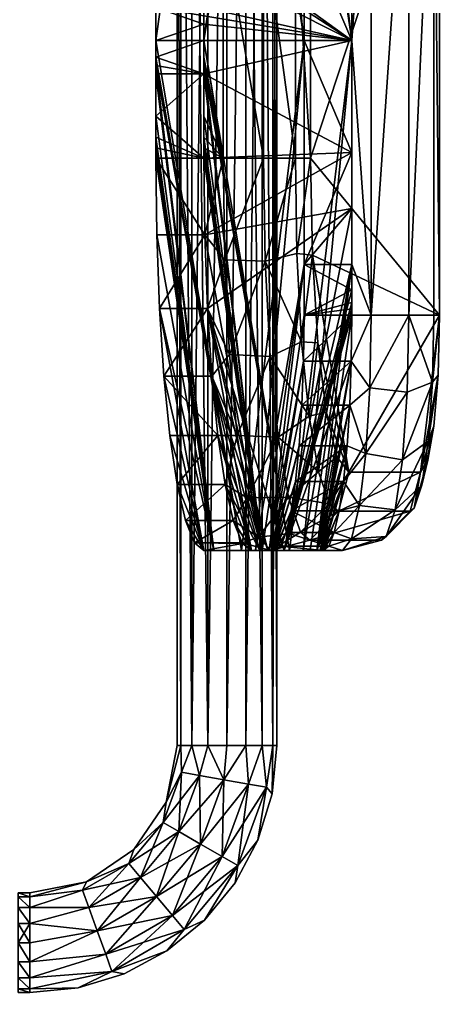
# Model space of a CAD drawing. Extents: x 0 to 320, y -270 to 270.
# Drawn here: x 213.3 to 320.5, y -242.7 to 5.4 of the extents above; entities that cross this region are included whole.
import ezdxf

# ---------------------------------------------------------------- set-up
doc = ezdxf.new("R2010")
doc.units = 0
doc.layers.get('0').update_dxf_attribs({"linetype": 'CONTINUOUS'})

msp = doc.modelspace()

# ---------------------------------------------------------------- meshes
at = {"color": 7}
mesh = msp.add_polyface(dxfattribs=at)
corners = [(253.53, 179.69, 675), (254.5, 179.69, 679.86), (250.72, 194.12, 675), (252.87, 193.14, 681.35), (246.04, 204.96, 681.35), (261.37, 179.69, 686.73), (257.23, 194.73, 686), (257.25, 179.69, 683.98), (263.2, 196.9, 687.7), (266.23, 179.69, 687.7), (275.22, 179.69, 683.98), (269.17, 199.07, 686), (271.09, 179.69, 686.73), (273.54, 200.66, 681.35), (278.93, 179.69, 675), (277.76, 191.99, 675), (277.97, 179.69, 679.86), (274.14, 203.8, 675), (277.97, 179.69, 670.14), (273.54, 200.66, 668.65), (271.09, 179.69, 663.27), (269.17, 199.07, 664), (275.22, 179.69, 666.02), (263.2, 196.9, 662.3), (266.23, 179.69, 662.3), (257.25, 179.69, 666.02), (257.23, 194.73, 664), (261.37, 179.69, 663.27), (252.87, 193.14, 668.65), (249.6, 207.95, 664), (254.5, 179.69, 670.14), (254.5, -179.7, 679.86), (266.23, -179.7, 687.7), (277.97, -179.7, 679.86), (278.93, -179.7, 675), (271.09, -179.7, 686.73), (261.37, -179.7, 686.73), (257.25, -179.7, 683.98), (275.22, -179.7, 666.02), (261.37, -179.7, 663.27), (254.5, -179.7, 670.14), (257.25, -179.7, 666.02), (266.23, -179.7, 662.3), (277.97, -179.7, 670.14)]
mesh.append_faces([[corners[k] for k in face] for face in [(11, 8, 12, 11), (9, 12, 8, 9), (24, 27, 23, 24), (24, 20, 42, 24)]], dxfattribs={"vtx0": -1, "vtx1": -1, "vtx3": -1, "color": 7})
mesh.append_faces([[corners[k] for k in face] for face in [(5, 9, 8, 5), (20, 24, 23, 20), (10, 12, 35, 10), (9, 5, 36, 9), (24, 39, 27, 24)]], dxfattribs={"vtx0": -1, "vtx2": -1, "vtx3": -1, "color": 7})
mesh.append_faces([[corners[k] for k in face] for face in [(6, 4, 3, 6), (0, 31, 1, 0), (10, 33, 16, 10)]], dxfattribs={"vtx0": -1, "vtx3": -1, "color": 7})
mesh.append_faces([[corners[k] for k in face] for face in [(21, 20, 23, 21), (9, 32, 12, 9), (22, 38, 20, 22)]], dxfattribs={"vtx1": -1, "vtx2": -1, "vtx3": -1, "color": 7})
mesh.append_faces([[corners[k] for k in face] for face in [(6, 5, 8, 6), (26, 28, 29, 26), (26, 23, 27, 26), (14, 16, 34, 14), (5, 7, 36, 5), (7, 1, 37, 7), (25, 27, 41, 25), (18, 14, 43, 18)]], dxfattribs={"vtx1": -1, "vtx3": -1, "color": 7})
mesh.append_faces([[corners[k] for k in face] for face in [(10, 11, 12, 10), (20, 21, 22, 20), (0, 30, 40, 0), (30, 25, 41, 30), (22, 18, 43, 22)]], dxfattribs={"vtx2": -1, "vtx3": -1, "color": 7})
mesh.append_faces([[corners[k] for k in face] for face in [(0, 1, 2, 0), (2, 1, 3, 2), (2, 3, 4, 2), (5, 6, 7, 5), (6, 3, 7, 6), (11, 10, 13, 11), (14, 15, 16, 14), (16, 15, 13, 16), (16, 13, 10, 16), (15, 17, 13, 15), (1, 7, 3, 1), (14, 18, 15, 14), (15, 18, 19, 15), (21, 19, 22, 21), (25, 26, 27, 25), (26, 25, 28, 26), (0, 2, 30, 0), (25, 30, 28, 25), (18, 22, 19, 18), (30, 2, 28, 30)]], dxfattribs={"vtx3": -1, "color": 7})
mesh = msp.add_polyface(dxfattribs=at)
corners = [(253.53, -179.7, 675), (254.5, -179.7, 679.86), (253.53, 179.69, 675), (261.37, -179.7, 686.73), (257.25, 179.69, 683.98), (257.25, -179.7, 683.98), (266.23, -179.7, 687.7), (266.23, 179.69, 687.7), (275.22, -179.7, 683.98), (275.22, 179.69, 683.98), (271.09, -179.7, 686.73), (277.97, -179.7, 679.86), (278.93, -179.7, 675), (277.97, 179.69, 679.86), (271.09, 179.69, 686.73), (254.5, 179.69, 679.86), (277.97, -179.7, 670.14), (278.93, 179.69, 675), (275.22, -179.7, 666.02), (275.22, 179.69, 666.02), (271.09, -179.7, 663.27), (271.09, 179.69, 663.27), (261.37, -179.7, 663.27), (266.23, 179.69, 662.3), (266.23, -179.7, 662.3), (254.5, -179.7, 670.14), (254.5, 179.69, 670.14), (257.25, -179.7, 666.02), (261.37, 179.69, 663.27), (250.72, -194.13, 675), (277.76, -192, 675), (276.3, -190.34, 681.35), (271.72, -189.54, 686), (265.47, -188.43, 687.7), (259.22, -187.33, 686), (254.64, -186.52, 681.35), (254, -201.68, 686), (259.5, -204.85, 687.7), (276.3, -190.34, 668.65), (254.64, -186.52, 668.65), (259.22, -187.33, 664), (265.47, -188.43, 662.3), (254, -201.68, 664), (249.97, -199.35, 668.65), (271.72, -189.54, 664), (259.5, -204.85, 662.3)]
mesh.append_faces([[corners[k] for k in face] for face in [(8, 11, 9, 8), (6, 3, 33, 6), (44, 41, 20, 44), (24, 20, 41, 24)]], dxfattribs={"vtx0": -1, "vtx1": -1, "vtx3": -1, "color": 7})
mesh.append_faces([[corners[k] for k in face] for face in [(3, 4, 5, 3), (18, 20, 21, 18), (22, 23, 24, 22), (27, 28, 22, 27), (24, 21, 20, 24), (10, 6, 33, 10), (22, 24, 41, 22), (44, 45, 41, 44)]], dxfattribs={"vtx0": -1, "vtx2": -1, "vtx3": -1, "color": 7})
mesh.append_faces([[corners[k] for k in face] for face in [(12, 13, 11, 12), (5, 15, 1, 5), (30, 11, 31, 30), (34, 37, 33, 34), (11, 8, 31, 11), (16, 30, 38, 16), (40, 43, 39, 40)]], dxfattribs={"vtx0": -1, "vtx3": -1, "color": 7})
mesh.append_faces([[corners[k] for k in face] for face in [(6, 7, 3, 6), (8, 9, 10, 8), (10, 14, 6, 10), (18, 19, 16, 18), (32, 10, 33, 32)]], dxfattribs={"vtx1": -1, "vtx2": -1, "vtx3": -1, "color": 7})
mesh.append_faces([[corners[k] for k in face] for face in [(0, 1, 2, 0), (12, 16, 17, 12), (25, 26, 27, 25), (0, 2, 25, 0), (12, 11, 30, 12), (34, 35, 36, 34), (34, 33, 3, 34), (12, 30, 16, 12), (40, 22, 41, 40), (40, 41, 42, 40)]], dxfattribs={"vtx1": -1, "vtx3": -1, "color": 7})
mesh.append_faces([[corners[k] for k in face] for face in [(10, 32, 8, 10), (5, 34, 3, 5), (16, 38, 18, 16), (22, 40, 27, 22), (18, 44, 20, 18)]], dxfattribs={"vtx2": -1, "vtx3": -1, "color": 7})
mesh.append_faces([[corners[k] for k in face] for face in [(0, 29, 1, 0), (32, 31, 8, 32), (34, 5, 35, 34), (5, 1, 35, 5), (1, 29, 35, 1), (0, 25, 29, 0), (29, 25, 39, 29), (40, 39, 27, 40), (44, 18, 38, 44), (25, 27, 39, 25)]], dxfattribs={"vtx3": -1, "color": 7})
mesh = msp.add_polyface(dxfattribs=at)
corners = [(260.32, 6.33, 927.5), (248.12, 8.43, 926), (260.32, 4.22, 927.5), (260.32, 8.43, 927.5), (260.32, 19.22, 927.5), (248.12, 30, 926), (260.32, 24.61, 927.5), (260.32, 30, 927.5), (260.32, 27.3, 927.5), (248.12, 0, 926), (260.32, 0, 927.5), (260.56, 49.51, 925.6), (248.35, 49.51, 924.1), (261.25, 68.27, 919.94), (298.1, 57.06, 619.81), (285.9, 63.53, 618.31), (298.1, 70, 619.81), (298.1, 0, 619.81), (285.9, 28.53, 618.31), (285.9, 0, 618.31), (285.9, 42.8, 618.31), (285.9, 57.06, 618.31), (266.45, 130, 776.68), (264.69, 130, 791.01), (269.97, 130, 748.02)]
mesh.append_faces([[corners[k] for k in face] for face in [(9, 22, 19, 9)]], dxfattribs={"vtx0": -1, "vtx1": -1, "vtx2": -1, "vtx3": -1, "color": 7})
mesh.append_faces([[corners[k] for k in face] for face in [(0, 1, 2, 0), (1, 4, 5, 1), (2, 9, 10, 2), (8, 5, 6, 8), (14, 15, 16, 14), (17, 18, 14, 17), (18, 17, 19, 18), (1, 22, 9, 1), (5, 23, 1, 5), (14, 8, 17, 14)]], dxfattribs={"vtx0": -1, "vtx1": -1, "vtx3": -1, "color": 7})
mesh.append_faces([[corners[k] for k in face] for face in [(14, 13, 11, 14), (14, 11, 7, 14), (14, 7, 8, 14)]], dxfattribs={"vtx0": -1, "vtx2": -1, "vtx3": -1, "color": 7})
mesh.append_faces([[corners[k] for k in face] for face in [(5, 11, 12, 5), (13, 12, 11, 13)]], dxfattribs={"vtx0": -1, "vtx3": -1, "color": 7})
mesh.append_faces([[corners[k] for k in face] for face in [(0, 3, 1, 0), (3, 4, 1, 3), (4, 6, 5, 4), (1, 9, 2, 1), (18, 20, 14, 18), (20, 21, 14, 20), (21, 15, 14, 21), (20, 18, 24, 20), (18, 19, 24, 18), (8, 6, 17, 8), (6, 4, 17, 6), (4, 3, 17, 4), (3, 0, 17, 3), (0, 2, 17, 0), (2, 10, 17, 2)]], dxfattribs={"vtx1": -1, "vtx2": -1, "vtx3": -1, "color": 7})
mesh.append_faces([[corners[k] for k in face] for face in [(7, 5, 8, 7), (7, 11, 5, 7)]], dxfattribs={"vtx1": -1, "vtx3": -1, "color": 7})
mesh = msp.add_polyface(dxfattribs=at)
corners = [(262.38, 85.56, 910.77), (249.04, 68.27, 918.44), (261.25, 68.27, 919.94), (263.89, 100.71, 898.43), (251.69, 100.71, 896.93), (253.53, 113.15, 881.89), (250.17, 85.56, 909.27), (248.35, 49.51, 924.1), (297.96, 81.71, 620.95), (285.76, 81.71, 619.45), (297.55, 92.96, 624.35), (298.1, 70, 619.81), (285.9, 70, 618.31), (285.34, 92.96, 622.85), (284.66, 103.33, 628.35), (296.87, 103.33, 629.85), (285.9, 63.53, 618.31), (285.9, 66.77, 618.31), (285.9, 68.38, 618.31), (266.45, 130, 776.68), (248.12, 8.43, 926), (264.69, 130, 791.01), (262.93, 130, 805.34), (248.12, 30, 926), (261.62, 130, 816.04), (260.96, 130, 821.4), (277.01, 130, 690.71), (285.9, 57.06, 618.31), (285.9, 42.8, 618.31), (269.97, 130, 748.02), (285.9, 0, 618.31), (282.18, 130, 749.52), (298.1, 57.06, 619.81), (287.46, 130, 706.54), (285.7, 130, 720.86), (275.14, 130, 806.84)]
mesh.append_faces([[corners[k] for k in face] for face in [(32, 31, 2, 32)]], dxfattribs={"vtx0": -1, "vtx1": -1, "vtx2": -1, "vtx3": -1, "color": 7})
mesh.append_faces([[corners[k] for k in face] for face in [(19, 20, 21, 19), (7, 22, 23, 7), (4, 25, 6, 4), (29, 30, 19, 29), (11, 31, 32, 11), (10, 33, 8, 10), (8, 34, 11, 8)]], dxfattribs={"vtx0": -1, "vtx1": -1, "vtx3": -1, "color": 7})
mesh.append_faces([[corners[k] for k in face] for face in [(24, 1, 6, 24)]], dxfattribs={"vtx0": -1, "vtx2": -1, "vtx3": -1, "color": 7})
mesh.append_faces([[corners[k] for k in face] for face in [(0, 1, 2, 0), (10, 14, 15, 10)]], dxfattribs={"vtx0": -1, "vtx3": -1, "color": 7})
mesh.append_faces([[corners[k] for k in face] for face in [(16, 17, 11, 16), (17, 18, 11, 17), (7, 1, 24, 7), (13, 9, 26, 13), (9, 12, 26, 9), (12, 18, 26, 12), (18, 17, 26, 18), (17, 16, 26, 17), (16, 27, 26, 16), (27, 28, 26, 27), (3, 0, 35, 3), (0, 2, 35, 0)]], dxfattribs={"vtx1": -1, "vtx2": -1, "vtx3": -1, "color": 7})
mesh.append_faces([[corners[k] for k in face] for face in [(3, 4, 0, 3), (4, 3, 5, 4), (6, 1, 0, 6), (1, 7, 2, 1), (8, 9, 10, 8), (11, 12, 8, 11), (13, 14, 10, 13)]], dxfattribs={"vtx1": -1, "vtx3": -1, "color": 7})
mesh.append_faces([[corners[k] for k in face] for face in [(4, 6, 0, 4), (12, 9, 8, 12), (9, 13, 10, 9), (18, 12, 11, 18)]], dxfattribs={"vtx2": -1, "vtx3": -1, "color": 7})
at = {"color": 45}
mesh = msp.add_polyface(dxfattribs=at)
corners = [(287.58, 30, 910.7), (283.7, 30, 920.29), (287.58, -30, 910.7), (265.29, 30, 928.11), (275.54, -30, 926.67), (275.54, 30, 926.67), (283.7, -30, 920.29), (303.07, 70, 620.42), (312.67, 70, 624.3), (303.07, -70, 620.42), (320.48, 70, 642.71), (320.48, -70, 642.71), (319.04, 70, 632.46), (312.67, -70, 624.3), (265.7, 55.88, 924.73), (275.98, 56.26, 923.09), (266.92, 80, 914.81), (284.1, 54.28, 916.98), (288.05, 54.72, 906.81), (285.29, 76.76, 907.29), (277.27, 80.57, 912.61), (289.44, 77.02, 895.53), (298.1, 70, 619.81), (297.96, 81.71, 620.95), (298.1, 0, 619.81), (298.1, 28.53, 619.81), (298.1, 42.8, 619.81), (298.1, 57.06, 619.81), (298.1, 63.53, 619.81), (298.1, 66.77, 619.81), (298.1, 68.38, 619.81), (260.32, 30, 927.5), (260.32, 8.43, 927.5), (260.32, 0, 927.5), (260.56, 49.51, 925.6), (261.25, 68.27, 919.94), (278.66, 130, 778.18), (275.14, 130, 806.84), (276.9, 130, 792.51), (289.21, 130, 692.21), (282.18, 130, 749.52)]
mesh.append_faces([[corners[k] for k in face] for face in [(33, 36, 24, 33)]], dxfattribs={"vtx0": -1, "vtx1": -1, "vtx2": -1, "vtx3": -1, "color": 45})
mesh.append_faces([[corners[k] for k in face] for face in [(0, 1, 2, 0), (17, 18, 19, 17), (21, 19, 18, 21), (10, 2, 11, 10), (2, 10, 0, 2), (32, 36, 33, 32), (34, 37, 31, 34), (31, 38, 32, 31)]], dxfattribs={"vtx0": -1, "vtx1": -1, "vtx3": -1, "color": 45})
mesh.append_faces([[corners[k] for k in face] for face in [(0, 17, 1, 0)]], dxfattribs={"vtx0": -1, "vtx2": -1, "vtx3": -1, "color": 45})
mesh.append_faces([[corners[k] for k in face] for face in [(3, 4, 5, 3), (5, 6, 1, 5), (12, 13, 8, 12), (14, 5, 15, 14), (17, 20, 15, 17)]], dxfattribs={"vtx0": -1, "vtx3": -1, "color": 45})
mesh.append_faces([[corners[k] for k in face] for face in [(10, 11, 12, 10), (14, 15, 16, 14), (0, 18, 17, 0), (24, 25, 7, 24), (25, 26, 7, 25), (26, 27, 7, 26), (27, 28, 7, 27), (28, 29, 7, 28), (29, 30, 7, 29), (18, 0, 10, 18), (32, 33, 3, 32), (27, 26, 39, 27), (26, 25, 40, 26), (25, 24, 40, 25)]], dxfattribs={"vtx1": -1, "vtx2": -1, "vtx3": -1, "color": 45})
mesh.append_faces([[corners[k] for k in face] for face in [(7, 8, 9, 7), (3, 5, 14, 3), (17, 15, 1, 17), (5, 1, 15, 5), (31, 32, 3, 31)]], dxfattribs={"vtx1": -1, "vtx3": -1, "color": 45})
mesh.append_faces([[corners[k] for k in face] for face in [(17, 19, 20, 17), (30, 22, 7, 30), (16, 35, 14, 16)]], dxfattribs={"vtx2": -1, "vtx3": -1, "color": 45})
mesh.append_faces([[corners[k] for k in face] for face in [(22, 23, 7, 22), (31, 3, 34, 31), (35, 34, 14, 35), (14, 34, 3, 14)]], dxfattribs={"vtx3": -1, "color": 45})
mesh = msp.add_polyface(dxfattribs=at)
corners = [(279.3, 101.13, 896), (268.86, 100.71, 899.04), (277.27, 80.57, 912.61), (285.29, 76.76, 907.29), (287.18, 95.78, 891.94), (291.59, 94.72, 877.96), (289.44, 77.02, 895.53), (289.62, 109.91, 872.06), (266.92, 80, 914.81), (275.98, 56.26, 923.09), (320.11, 85.31, 645.73), (317.61, 102.14, 644.07), (319.05, 98.28, 654.34), (318.67, 87.1, 635.45), (312.24, 89.6, 627.73), (311.03, 106.84, 637.61), (320.48, 70, 642.71), (319.04, 70, 632.46), (303.07, 70, 620.42), (302.71, 88.54, 623.33), (312.67, 70, 624.3), (301.67, 105.27, 631.79), (297.55, 92.96, 624.35), (297.96, 81.71, 620.95), (296.87, 103.33, 629.85), (315.61, 110, 682.41), (297.32, 110, 831.29), (288.05, 54.72, 906.81), (261.25, 68.27, 919.94), (262.38, 85.56, 910.77), (263.89, 100.71, 898.43), (278.66, 130, 778.18), (260.32, 8.43, 927.5), (276.9, 130, 792.51), (260.56, 49.51, 925.6), (273.83, 130, 817.54), (289.21, 130, 692.21), (298.1, 70, 619.81), (298.1, 68.38, 619.81), (298.1, 66.77, 619.81), (298.1, 63.53, 619.81), (298.1, 57.06, 619.81), (282.18, 130, 749.52), (298.1, 0, 619.81)]
mesh.append_faces([[corners[k] for k in face] for face in [(26, 27, 16, 26)]], dxfattribs={"vtx0": -1, "vtx1": -1, "vtx2": -1, "vtx3": -1, "color": 45})
mesh.append_faces([[corners[k] for k in face] for face in [(5, 4, 6, 5), (4, 5, 7, 4), (10, 11, 12, 10), (11, 10, 13, 11), (10, 25, 16, 10), (31, 32, 33, 31), (42, 43, 31, 42)]], dxfattribs={"vtx0": -1, "vtx1": -1, "vtx3": -1, "color": 45})
mesh.append_faces([[corners[k] for k in face] for face in [(6, 4, 3, 6), (16, 17, 13, 16)]], dxfattribs={"vtx0": -1, "vtx2": -1, "vtx3": -1, "color": 45})
mesh.append_faces([[corners[k] for k in face] for face in [(0, 3, 4, 0), (8, 9, 2, 8), (11, 14, 15, 11), (20, 19, 14, 20), (20, 13, 17, 20)]], dxfattribs={"vtx0": -1, "vtx3": -1, "color": 45})
mesh.append_faces([[corners[k] for k in face] for face in [(10, 16, 13, 10), (10, 12, 25, 10), (25, 26, 16, 25), (5, 6, 26, 5), (6, 27, 26, 6), (34, 28, 35, 34), (22, 23, 36, 22), (23, 37, 36, 23), (37, 38, 36, 37), (38, 39, 36, 38), (39, 40, 36, 39), (40, 41, 36, 40)]], dxfattribs={"vtx1": -1, "vtx2": -1, "vtx3": -1, "color": 45})
mesh.append_faces([[corners[k] for k in face] for face in [(0, 1, 2, 0), (8, 2, 1, 8), (18, 19, 20, 18), (19, 22, 21, 19)]], dxfattribs={"vtx1": -1, "vtx3": -1, "color": 45})
mesh.append_faces([[corners[k] for k in face] for face in [(0, 2, 3, 0), (11, 13, 14, 11), (20, 14, 13, 20), (22, 24, 21, 22)]], dxfattribs={"vtx2": -1, "vtx3": -1, "color": 45})
mesh.append_faces([[corners[k] for k in face] for face in [(21, 15, 14, 21), (21, 14, 19, 21), (22, 19, 23, 22), (18, 23, 19, 18), (28, 8, 29, 28), (30, 29, 1, 30), (1, 29, 8, 1)]], dxfattribs={"vtx3": -1, "color": 45})
mesh = msp.add_polyface(dxfattribs=at)
corners = [(288.05, -54.72, 906.81), (287.58, -30, 910.7), (284.1, -54.28, 916.98), (285.29, -76.76, 907.29), (289.44, -77.02, 895.53), (275.54, -30, 926.67), (275.98, -56.26, 923.09), (283.7, -30, 920.29), (265.29, -30, 928.11), (265.7, -55.88, 924.73), (266.92, -80, 914.81), (283.7, 30, 920.29), (265.29, 30, 928.11), (275.54, 30, 926.67), (303.07, -70, 620.42), (312.67, 70, 624.3), (312.67, -70, 624.3), (320.48, -70, 642.71), (319.04, -70, 632.46), (319.04, 70, 632.46), (298.1, 0, 619.81), (303.07, 70, 620.42), (298.1, -70, 619.81), (298.1, -57.06, 619.81), (260.56, -49.51, 925.6), (260.32, -30, 927.5), (261.25, -68.27, 919.94), (260.32, 0, 927.5), (260.32, -4.22, 927.5), (260.32, -6.33, 927.5), (260.32, -8.43, 927.5), (260.32, -19.22, 927.5), (260.32, -24.61, 927.5), (260.32, -27.3, 927.5), (275.14, -130, 806.84), (282.18, -130, 749.52), (285.7, -130, 720.86)]
mesh.append_faces([[corners[k] for k in face] for face in [(27, 20, 35, 27)]], dxfattribs={"vtx0": -1, "vtx1": -1, "vtx2": -1, "vtx3": -1, "color": 45})
mesh.append_faces([[corners[k] for k in face] for face in [(0, 3, 4, 0), (14, 20, 21, 14), (12, 27, 8, 12), (28, 35, 29, 28), (23, 36, 20, 23)]], dxfattribs={"vtx0": -1, "vtx1": -1, "vtx3": -1, "color": 45})
mesh.append_faces([[corners[k] for k in face] for face in [(0, 2, 3, 0), (1, 7, 2, 1), (10, 6, 9, 10), (1, 11, 7, 1), (17, 18, 19, 17), (34, 30, 29, 34)]], dxfattribs={"vtx0": -1, "vtx2": -1, "vtx3": -1, "color": 45})
mesh.append_faces([[corners[k] for k in face] for face in [(5, 9, 6, 5), (7, 6, 2, 7), (14, 15, 16, 14)]], dxfattribs={"vtx0": -1, "vtx3": -1, "color": 45})
mesh.append_faces([[corners[k] for k in face] for face in [(0, 1, 2, 0), (23, 20, 14, 23), (1, 0, 17, 1), (27, 28, 8, 27), (28, 29, 8, 28), (29, 30, 8, 29), (30, 31, 8, 30), (31, 32, 8, 31), (32, 33, 8, 32), (24, 25, 34, 24), (25, 33, 34, 25), (33, 32, 34, 33), (32, 31, 34, 32), (31, 30, 34, 31), (28, 27, 35, 28)]], dxfattribs={"vtx1": -1, "vtx2": -1, "vtx3": -1, "color": 45})
mesh.append_faces([[corners[k] for k in face] for face in [(5, 6, 7, 5), (8, 9, 5, 8), (5, 7, 13, 5), (18, 16, 19, 18), (22, 23, 14, 22)]], dxfattribs={"vtx1": -1, "vtx3": -1, "color": 45})
mesh.append_faces([[corners[k] for k in face] for face in [(3, 2, 6, 3), (12, 8, 5, 12), (9, 26, 10, 9), (33, 25, 8, 33)]], dxfattribs={"vtx2": -1, "vtx3": -1, "color": 45})
mesh.append_faces([[corners[k] for k in face] for face in [(8, 24, 9, 8), (8, 25, 24, 8), (24, 26, 9, 24)]], dxfattribs={"vtx3": -1, "color": 45})
at = {"color": 7}
mesh = msp.add_polyface(dxfattribs=at)
corners = [(260.32, -30, 927.5), (248.12, -30, 926), (260.56, -49.51, 925.6), (248.35, -49.51, 924.1), (249.04, -68.27, 918.44), (261.25, -68.27, 919.94), (260.32, -8.43, 927.5), (248.12, -19.22, 926), (260.32, 0, 927.5), (248.12, -4.22, 926), (248.12, 0, 926), (248.12, -6.33, 926), (248.12, -8.43, 926), (248.12, -24.61, 926), (248.12, -27.3, 926), (298.1, -42.8, 619.81), (285.9, -57.06, 618.31), (298.1, -28.53, 619.81), (298.1, -57.06, 619.81), (298.1, -63.53, 619.81), (285.9, -70, 618.31), (285.9, 0, 618.31), (298.1, 0, 619.81), (262.93, -130, 805.34), (269.97, -130, 748.02), (273.49, -130, 719.37)]
mesh.append_faces([[corners[k] for k in face] for face in [(10, 21, 24, 10)]], dxfattribs={"vtx0": -1, "vtx1": -1, "vtx2": -1, "vtx3": -1, "color": 7})
mesh.append_faces([[corners[k] for k in face] for face in [(6, 7, 0, 6), (8, 9, 6, 8), (9, 8, 10, 9), (15, 16, 17, 15), (16, 19, 20, 16), (17, 21, 22, 17), (9, 24, 11, 9), (16, 25, 21, 16), (17, 2, 15, 17), (22, 6, 17, 22)]], dxfattribs={"vtx0": -1, "vtx1": -1, "vtx3": -1, "color": 7})
mesh.append_faces([[corners[k] for k in face] for face in [(2, 4, 5, 2)]], dxfattribs={"vtx0": -1, "vtx3": -1, "color": 7})
mesh.append_faces([[corners[k] for k in face] for face in [(9, 11, 6, 9), (11, 12, 6, 11), (12, 7, 6, 12), (7, 13, 0, 7), (13, 14, 0, 13), (15, 18, 16, 15), (18, 19, 16, 18), (16, 21, 17, 16), (3, 1, 23, 3), (1, 14, 23, 1), (14, 13, 23, 14), (13, 7, 23, 13), (7, 12, 23, 7), (9, 10, 24, 9), (8, 6, 22, 8), (6, 0, 17, 6), (0, 2, 17, 0), (2, 5, 15, 2)]], dxfattribs={"vtx1": -1, "vtx2": -1, "vtx3": -1, "color": 7})
mesh.append_faces([[corners[k] for k in face] for face in [(0, 1, 2, 0), (3, 4, 2, 3)]], dxfattribs={"vtx1": -1, "vtx3": -1, "color": 7})
mesh.append_faces([[corners[k] for k in face] for face in [(1, 3, 2, 1), (14, 1, 0, 14)]], dxfattribs={"vtx2": -1, "vtx3": -1, "color": 7})
mesh = msp.add_polyface(dxfattribs=at)
corners = [(262.38, -85.56, 910.77), (250.17, -85.56, 909.27), (263.89, -100.71, 898.43), (261.25, -68.27, 919.94), (249.04, -68.27, 918.44), (251.69, -100.71, 896.93), (253.53, -113.15, 881.89), (298.1, -63.53, 619.81), (298.1, -66.77, 619.81), (285.9, -70, 618.31), (298.1, -70, 619.81), (298.1, -68.38, 619.81), (285.76, -81.71, 619.45), (297.55, -92.96, 624.35), (285.34, -92.96, 622.85), (297.96, -81.71, 620.95), (284.66, -103.33, 628.35), (296.87, -103.33, 629.85), (260.3, -130, 826.75), (248.35, -49.51, 924.1), (262.93, -130, 805.34), (269.97, -130, 748.02), (285.9, 0, 618.31), (273.49, -130, 719.37), (277.01, -130, 690.71), (285.9, -57.06, 618.31), (277.79, -130, 684.29), (248.12, -6.33, 926), (248.12, -8.43, 926), (276.69, -130, 794.24), (289.21, -130, 692.21), (280.86, -130, 760.23), (298.1, -57.06, 619.81), (298.1, -42.8, 619.81), (274.6, -130, 811.24)]
mesh.append_faces([[corners[k] for k in face] for face in [(3, 31, 33, 3)]], dxfattribs={"vtx0": -1, "vtx1": -1, "vtx2": -1, "vtx3": -1, "color": 7})
mesh.append_faces([[corners[k] for k in face] for face in [(11, 9, 8, 11), (21, 22, 23, 21), (9, 24, 25, 9), (0, 29, 3, 0)]], dxfattribs={"vtx0": -1, "vtx1": -1, "vtx3": -1, "color": 7})
mesh.append_faces([[corners[k] for k in face] for face in [(20, 28, 27, 20)]], dxfattribs={"vtx0": -1, "vtx2": -1, "vtx3": -1, "color": 7})
mesh.append_faces([[corners[k] for k in face] for face in [(1, 3, 4, 1)]], dxfattribs={"vtx0": -1, "vtx3": -1, "color": 7})
mesh.append_faces([[corners[k] for k in face] for face in [(7, 8, 9, 7), (5, 1, 18, 5), (1, 4, 18, 1), (4, 19, 20, 4), (9, 12, 24, 9), (12, 14, 26, 12), (21, 20, 27, 21), (13, 15, 30, 13), (15, 10, 31, 15), (10, 11, 31, 10), (11, 8, 31, 11), (8, 7, 31, 8), (7, 32, 31, 7), (32, 33, 31, 32), (0, 2, 34, 0)]], dxfattribs={"vtx1": -1, "vtx2": -1, "vtx3": -1, "color": 7})
mesh.append_faces([[corners[k] for k in face] for face in [(0, 1, 2, 0), (0, 3, 1, 0), (5, 6, 2, 5), (10, 9, 11, 10), (9, 10, 12, 9), (13, 14, 15, 13), (14, 13, 16, 14), (17, 16, 13, 17), (15, 12, 10, 15)]], dxfattribs={"vtx1": -1, "vtx3": -1, "color": 7})
mesh.append_faces([[corners[k] for k in face] for face in [(1, 5, 2, 1), (14, 12, 15, 14)]], dxfattribs={"vtx2": -1, "vtx3": -1, "color": 7})
at = {"color": 45}
mesh = msp.add_polyface(dxfattribs=at)
corners = [(268.86, -100.71, 899.04), (277.27, -80.57, 912.61), (266.92, -80, 914.81), (279.3, -101.13, 896), (287.18, -95.78, 891.94), (285.29, -76.76, 907.29), (275.98, -56.26, 923.09), (289.44, -77.02, 895.53), (291.59, -94.72, 877.96), (289.62, -109.91, 872.06), (303.07, -70, 620.42), (312.67, -70, 624.3), (302.71, -88.54, 623.33), (319.04, -70, 632.46), (318.67, -87.1, 635.45), (320.48, -70, 642.71), (320.11, -85.31, 645.73), (317.61, -102.14, 644.07), (311.03, -106.84, 637.61), (312.24, -89.6, 627.73), (301.67, -105.27, 631.79), (319.05, -98.28, 654.34), (298.1, -70, 619.81), (297.96, -81.71, 620.95), (297.55, -92.96, 624.35), (296.87, -103.33, 629.85), (315.61, -110, 682.41), (297.32, -110, 831.29), (288.05, -54.72, 906.81), (262.38, -85.56, 910.77), (261.25, -68.27, 919.94), (263.89, -100.71, 898.43), (272.51, -130, 828.25), (260.56, -49.51, 925.6), (275.14, -130, 806.84), (282.18, -130, 749.52), (298.1, 0, 619.81), (285.7, -130, 720.86), (289.21, -130, 692.21), (298.1, -57.06, 619.81), (290, -130, 685.78), (260.32, -6.33, 927.5)]
mesh.append_faces([[corners[k] for k in face] for face in [(15, 28, 27, 15)]], dxfattribs={"vtx0": -1, "vtx1": -1, "vtx2": -1, "vtx3": -1, "color": 45})
mesh.append_faces([[corners[k] for k in face] for face in [(7, 4, 8, 7), (4, 7, 5, 4), (13, 15, 14, 13), (14, 16, 17, 14), (21, 17, 16, 21), (26, 15, 27, 26), (35, 36, 37, 35), (22, 38, 39, 22)]], dxfattribs={"vtx0": -1, "vtx1": -1, "vtx3": -1, "color": 45})
mesh.append_faces([[corners[k] for k in face] for face in [(8, 4, 9, 8), (27, 7, 8, 27)]], dxfattribs={"vtx0": -1, "vtx2": -1, "vtx3": -1, "color": 45})
mesh.append_faces([[corners[k] for k in face] for face in [(0, 1, 2, 0), (1, 0, 3, 1), (1, 4, 5, 1), (14, 18, 19, 14), (12, 11, 19, 12), (20, 24, 12, 20)]], dxfattribs={"vtx0": -1, "vtx3": -1, "color": 45})
mesh.append_faces([[corners[k] for k in face] for face in [(15, 16, 14, 15), (21, 16, 26, 21), (16, 15, 26, 16), (28, 7, 27, 28), (29, 30, 32, 29), (30, 33, 34, 30), (22, 23, 38, 22), (23, 24, 40, 23), (35, 34, 41, 35)]], dxfattribs={"vtx1": -1, "vtx2": -1, "vtx3": -1, "color": 45})
mesh.append_faces([[corners[k] for k in face] for face in [(1, 5, 6, 1), (1, 6, 2, 1), (10, 11, 12, 10), (13, 14, 11, 13), (25, 24, 20, 25)]], dxfattribs={"vtx1": -1, "vtx3": -1, "color": 45})
mesh.append_faces([[corners[k] for k in face] for face in [(1, 3, 4, 1), (14, 17, 18, 14), (14, 19, 11, 14)]], dxfattribs={"vtx2": -1, "vtx3": -1, "color": 45})
mesh.append_faces([[corners[k] for k in face] for face in [(12, 19, 20, 12), (22, 10, 23, 22), (24, 23, 12, 24), (12, 23, 10, 12), (2, 29, 0, 2), (29, 2, 30, 29), (29, 31, 0, 29)]], dxfattribs={"vtx3": -1, "color": 45})
at = {"color": 7}
mesh = msp.add_polyface(dxfattribs=at)
corners = [(272.51, -130, 828.25), (270.22, -128.23, 846.87), (260.3, -130, 826.75), (257.92, -128.08, 846.11), (270.18, -128.16, 847.24), (270.16, -128.12, 847.43), (270.14, -128.1, 847.52), (270.13, -128.08, 847.61), (265.74, -113.15, 883.39), (255.64, -122.38, 864.73), (267.85, -122.38, 866.23), (253.53, -113.15, 881.89), (263.89, -100.71, 898.43), (273.49, -130, 719.37), (280.86, -130, 760.23), (269.97, -130, 748.02), (274.6, -130, 811.24), (262.93, -130, 805.34), (276.69, -130, 794.24), (275.25, -130, 705.04), (289.21, -130, 692.21), (251.69, -100.71, 896.93), (249.04, -68.27, 918.44), (285.9, -57.06, 618.31), (262.38, -85.56, 910.77), (261.25, -68.27, 919.94)]
mesh.append_faces([[corners[k] for k in face] for face in [(13, 14, 15, 13), (16, 17, 18, 16), (18, 15, 14, 18), (2, 22, 17, 2), (16, 8, 0, 16), (18, 24, 16, 18)]], dxfattribs={"vtx0": -1, "vtx1": -1, "vtx3": -1, "color": 7})
mesh.append_faces([[corners[k] for k in face] for face in [(2, 1, 3, 2), (8, 9, 10, 8), (9, 8, 11, 9), (12, 11, 8, 12), (10, 3, 7, 10)]], dxfattribs={"vtx0": -1, "vtx3": -1, "color": 7})
mesh.append_faces([[corners[k] for k in face] for face in [(4, 5, 3, 4), (5, 6, 3, 5), (2, 17, 16, 2), (17, 15, 18, 17), (13, 19, 20, 13), (9, 11, 2, 9), (11, 21, 2, 11), (19, 13, 23, 19), (12, 8, 16, 12), (8, 10, 0, 8), (10, 7, 0, 10), (7, 6, 0, 7), (6, 5, 0, 6), (5, 4, 0, 5), (18, 14, 25, 18)]], dxfattribs={"vtx1": -1, "vtx2": -1, "vtx3": -1, "color": 7})
mesh.append_faces([[corners[k] for k in face] for face in [(0, 1, 2, 0), (1, 4, 3, 1), (9, 3, 10, 9), (0, 2, 16, 0), (3, 9, 2, 3)]], dxfattribs={"vtx1": -1, "vtx3": -1, "color": 7})
mesh.append_faces([[corners[k] for k in face] for face in [(6, 7, 3, 6), (4, 1, 0, 4)]], dxfattribs={"vtx2": -1, "vtx3": -1, "color": 7})
at = {"color": 45}
mesh = msp.add_polyface(dxfattribs=at)
corners = [(277.47, -130, 828.85), (295.75, -130, 679.97), (287.4, -127.32, 830.07), (274.32, -126.59, 854.54), (281.94, -116.41, 874.51), (271.38, -116.6, 878.48), (284.99, -125.28, 849.73), (292.43, -118.12, 849.14), (289.62, -109.91, 872.06), (279.3, -101.13, 896), (291.59, -94.72, 877.96), (294.31, -106.08, 855.83), (268.86, -100.71, 899.04), (287.18, -95.78, 891.94), (294.67, -120, 830.97), (282.18, -130, 749.52), (272.51, -130, 828.25), (275.14, -130, 806.84), (285.7, -130, 720.86), (287.46, -130, 706.54), (289.21, -130, 692.21), (290, -130, 685.78), (290.4, -130, 682.57), (290.59, -130, 680.97), (270.13, -128.08, 847.61), (267.85, -122.38, 866.23), (265.74, -113.15, 883.39), (263.89, -100.71, 898.43), (262.38, -85.56, 910.77), (261.25, -68.27, 919.94), (297.96, -81.71, 620.95), (295.96, -112.43, 637.25), (290.79, -130, 679.36), (294.85, -119.89, 646.28), (296.87, -103.33, 629.85), (298.1, -57.06, 619.81)]
mesh.append_faces([[corners[k] for k in face] for face in [(3, 0, 6, 3), (10, 8, 11, 10), (0, 15, 1, 0), (16, 29, 17, 16), (20, 30, 21, 20), (22, 31, 23, 22)]], dxfattribs={"vtx0": -1, "vtx1": -1, "vtx3": -1, "color": 45})
mesh.append_faces([[corners[k] for k in face] for face in [(14, 6, 2, 14)]], dxfattribs={"vtx0": -1, "vtx2": -1, "vtx3": -1, "color": 45})
mesh.append_faces([[corners[k] for k in face] for face in [(4, 7, 8, 4)]], dxfattribs={"vtx0": -1, "vtx3": -1, "color": 45})
mesh.append_faces([[corners[k] for k in face] for face in [(17, 15, 0, 17), (15, 18, 1, 15), (18, 19, 1, 18), (19, 20, 1, 19), (20, 21, 1, 20), (21, 22, 1, 21), (22, 23, 1, 22), (25, 26, 16, 25), (26, 27, 16, 26), (27, 28, 16, 27), (32, 23, 33, 32), (22, 21, 34, 22), (20, 19, 35, 20), (19, 18, 35, 19)]], dxfattribs={"vtx1": -1, "vtx2": -1, "vtx3": -1, "color": 45})
mesh.append_faces([[corners[k] for k in face] for face in [(0, 1, 2, 0), (4, 8, 9, 4), (16, 17, 0, 16), (24, 25, 16, 24)]], dxfattribs={"vtx1": -1, "vtx3": -1, "color": 45})
mesh.append_faces([[corners[k] for k in face] for face in [(3, 4, 5, 3), (4, 6, 7, 4), (0, 2, 6, 0), (8, 13, 9, 8), (14, 7, 6, 14), (5, 25, 3, 5), (3, 24, 0, 3)]], dxfattribs={"vtx2": -1, "vtx3": -1, "color": 45})
mesh.append_faces([[corners[k] for k in face] for face in [(4, 3, 6, 4), (4, 9, 5, 4), (5, 9, 12, 5), (16, 0, 24, 16), (25, 5, 26, 25), (27, 26, 12, 27), (12, 26, 5, 12), (25, 24, 3, 25)]], dxfattribs={"vtx3": -1, "color": 45})
at = {"color": 7}
mesh = msp.add_polyface(dxfattribs=at)
corners = [(295.96, -112.43, 637.25), (283.75, -112.43, 635.75), (296.87, -103.33, 629.85), (282.65, -119.89, 644.78), (294.85, -119.89, 646.28), (292.22, -128.85, 667.74), (281.38, -125.43, 655.08), (293.59, -125.43, 656.57), (280.01, -128.85, 666.25), (278.58, -130, 677.86), (290.79, -130, 679.36), (284.66, -103.33, 628.35), (289.21, -130, 692.21), (277.79, -130, 684.29), (280.86, -130, 760.23), (273.49, -130, 719.37), (275.25, -130, 705.04), (277.01, -130, 690.71), (278.19, -130, 681.08), (278.39, -130, 679.47), (285.76, -81.71, 619.45), (285.9, -57.06, 618.31), (285.34, -92.96, 622.85), (297.96, -81.71, 620.95), (297.55, -92.96, 624.35)]
mesh.append_faces([[corners[k] for k in face] for face in [(12, 13, 10, 12), (14, 15, 12, 14), (17, 20, 13, 17), (1, 18, 11, 1), (18, 1, 19, 18), (6, 9, 3, 6), (3, 19, 1, 3), (11, 13, 22, 11), (12, 23, 14, 12), (10, 0, 12, 10)]], dxfattribs={"vtx0": -1, "vtx1": -1, "vtx3": -1, "color": 7})
mesh.append_faces([[corners[k] for k in face] for face in [(5, 6, 7, 5), (6, 5, 8, 6), (10, 8, 5, 10), (7, 3, 4, 7)]], dxfattribs={"vtx0": -1, "vtx3": -1, "color": 7})
mesh.append_faces([[corners[k] for k in face] for face in [(16, 17, 12, 16), (17, 13, 12, 17), (13, 18, 10, 13), (18, 19, 10, 18), (9, 19, 3, 9), (18, 13, 11, 18), (17, 16, 21, 17), (7, 4, 10, 7), (4, 0, 10, 4), (0, 2, 12, 0), (2, 24, 12, 2)]], dxfattribs={"vtx1": -1, "vtx2": -1, "vtx3": -1, "color": 7})
mesh.append_faces([[corners[k] for k in face] for face in [(0, 1, 2, 0), (1, 0, 3, 1), (9, 8, 10, 9), (6, 3, 7, 6), (5, 7, 10, 5)]], dxfattribs={"vtx1": -1, "vtx3": -1, "color": 7})
mesh.append_faces([[corners[k] for k in face] for face in [(0, 4, 3, 0), (1, 11, 2, 1), (19, 9, 10, 19), (6, 8, 9, 6)]], dxfattribs={"vtx2": -1, "vtx3": -1, "color": 7})
at = {"color": 45}
mesh = msp.add_polyface(dxfattribs=at)
corners = [(297.32, -110, 831.29), (294.67, -120, 830.97), (315.61, -110, 682.41), (312.95, -120, 682.08), (295.75, -130, 679.97), (305.68, -127.32, 681.19), (287.4, -127.32, 830.07), (292.43, -118.12, 849.14), (294.31, -106.08, 855.83), (289.62, -109.91, 872.06), (317.47, -106.96, 667.22), (315.99, -113.3, 657.27), (319.05, -98.28, 654.34), (314, -119.24, 673.47), (306.89, -126.45, 671.31), (309.17, -119.64, 652.74), (317.61, -102.14, 644.07), (298.01, -127.06, 661.57), (301.67, -105.27, 631.79), (311.03, -106.84, 637.61), (300.05, -118.54, 644.97), (312.24, -89.6, 627.73), (295.96, -112.43, 637.25), (293.59, -125.43, 656.57), (292.22, -128.85, 667.74), (290.79, -130, 679.36), (294.85, -119.89, 646.28), (296.87, -103.33, 629.85), (290.59, -130, 680.97), (291.59, -94.72, 877.96), (290.4, -130, 682.57), (290, -130, 685.78), (297.55, -92.96, 624.35)]
mesh.append_faces([[corners[k] for k in face] for face in [(0, 1, 2, 0), (5, 3, 6, 5), (7, 8, 9, 7), (10, 11, 12, 10), (11, 10, 13, 11), (22, 30, 27, 22), (23, 25, 26, 23), (26, 28, 22, 26), (27, 31, 32, 27)]], dxfattribs={"vtx0": -1, "vtx1": -1, "vtx3": -1, "color": 45})
mesh.append_faces([[corners[k] for k in face] for face in [(2, 1, 3, 2), (4, 5, 6, 4), (6, 3, 1, 6), (0, 7, 1, 0)]], dxfattribs={"vtx0": -1, "vtx2": -1, "vtx3": -1, "color": 45})
mesh.append_faces([[corners[k] for k in face] for face in [(11, 14, 15, 11), (5, 4, 14, 5), (4, 17, 14, 4), (3, 14, 13, 3)]], dxfattribs={"vtx0": -1, "vtx3": -1, "color": 45})
mesh.append_faces([[corners[k] for k in face] for face in [(0, 8, 7, 0), (11, 16, 12, 11), (10, 2, 13, 10), (5, 14, 3, 5), (3, 13, 2, 3)]], dxfattribs={"vtx1": -1, "vtx2": -1, "vtx3": -1, "color": 45})
mesh.append_faces([[corners[k] for k in face] for face in [(11, 15, 16, 11), (17, 23, 20, 17), (10, 12, 2, 10), (8, 0, 29, 8)]], dxfattribs={"vtx1": -1, "vtx3": -1, "color": 45})
mesh.append_faces([[corners[k] for k in face] for face in [(11, 13, 14, 11), (18, 19, 20, 18), (15, 19, 16, 15), (20, 22, 18, 20), (4, 24, 17, 4), (23, 26, 20, 23), (28, 25, 4, 28), (23, 24, 25, 23)]], dxfattribs={"vtx2": -1, "vtx3": -1, "color": 45})
mesh.append_faces([[corners[k] for k in face] for face in [(14, 17, 15, 14), (19, 18, 21, 19), (20, 19, 15, 20), (20, 15, 17, 20), (23, 17, 24, 23), (25, 24, 4, 25), (26, 22, 20, 26), (22, 27, 18, 22)]], dxfattribs={"vtx3": -1, "color": 45})
at = {"color": 7}
mesh = msp.add_polyface(dxfattribs=at)
corners = [(242.48, -206.24, 675), (249.97, -199.35, 681.35), (250.72, -194.13, 675), (241.2, -209.81, 681.35), (244.19, -213.37, 686), (254, -201.68, 686), (254.64, -186.52, 681.35), (215.93, -217.3, 675), (215.93, -218.27, 679.86), (230.36, -214.48, 675), (229.38, -216.63, 681.35), (230.97, -221, 686), (277.76, -192, 675), (276.3, -190.34, 681.35), (274.14, -203.81, 675), (271.72, -189.54, 686), (265.47, -188.43, 687.7), (265, -208.02, 686), (269.02, -210.35, 681.35), (259.22, -187.33, 686), (259.5, -204.85, 687.7), (252.35, -223.1, 686), (268.3, -214.7, 675), (248.27, -218.23, 687.7), (269.02, -210.35, 668.65), (260.48, -224.25, 675), (252.35, -223.1, 664), (265, -208.02, 664), (276.3, -190.34, 668.65), (215.93, -218.27, 670.14), (241.2, -209.81, 668.65), (249.97, -199.35, 668.65), (254, -201.68, 664), (244.19, -213.37, 664), (229.38, -216.63, 668.65), (254.64, -186.52, 668.65), (259.22, -187.33, 664), (271.72, -189.54, 664), (259.5, -204.85, 662.3), (265.47, -188.43, 662.3), (248.27, -218.23, 662.3)]
mesh.append_faces([[corners[k] for k in face] for face in [(15, 16, 17, 15)]], dxfattribs={"vtx0": -1, "vtx1": -1, "vtx3": -1, "color": 7})
mesh.append_faces([[corners[k] for k in face] for face in [(1, 4, 5, 1), (11, 3, 10, 11), (15, 18, 13, 15), (17, 16, 20, 17), (24, 26, 27, 24), (30, 32, 33, 30), (32, 39, 38, 32)]], dxfattribs={"vtx0": -1, "vtx3": -1, "color": 7})
mesh.append_faces([[corners[k] for k in face] for face in [(1, 5, 6, 1), (17, 20, 21, 17), (20, 5, 23, 20), (22, 25, 24, 22), (24, 27, 28, 24), (30, 33, 34, 30), (37, 28, 27, 37), (32, 38, 33, 32), (38, 27, 40, 38)]], dxfattribs={"vtx1": -1, "vtx3": -1, "color": 7})
mesh.append_faces([[corners[k] for k in face] for face in [(1, 3, 4, 1), (11, 4, 3, 11), (15, 17, 18, 15), (19, 5, 20, 19), (20, 23, 21, 20), (5, 4, 23, 5), (30, 31, 32, 30), (36, 32, 31, 36), (37, 27, 38, 37), (38, 40, 33, 38), (27, 26, 40, 27)]], dxfattribs={"vtx2": -1, "vtx3": -1, "color": 7})
mesh.append_faces([[corners[k] for k in face] for face in [(0, 1, 2, 0), (1, 0, 3, 1), (1, 6, 2, 1), (7, 8, 9, 7), (9, 8, 10, 9), (9, 10, 3, 9), (9, 3, 0, 9), (12, 13, 14, 12), (14, 13, 18, 14), (14, 18, 22, 14), (22, 24, 14, 22), (24, 28, 14, 24), (7, 9, 29, 7), (0, 30, 9, 0), (30, 0, 31, 30), (30, 34, 9, 30), (2, 35, 31, 2), (2, 31, 0, 2), (14, 28, 12, 14), (29, 9, 34, 29)]], dxfattribs={"vtx3": -1, "color": 7})
mesh = msp.add_polyface(dxfattribs=at)
corners = [(215.93, -225.14, 686.73), (230.97, -221, 686), (215.93, -221.02, 683.98), (233.14, -226.97, 687.7), (244.19, -213.37, 686), (229.38, -216.63, 681.35), (215.93, -230, 687.7), (215.93, -238.98, 683.98), (235.31, -232.93, 686), (215.93, -234.86, 686.73), (236.9, -237.3, 681.35), (252.35, -223.1, 686), (248.27, -218.23, 687.7), (215.93, -241.73, 679.86), (228.24, -241.52, 675), (240.04, -237.9, 675), (260.48, -224.25, 675), (255.34, -226.66, 681.35), (250.93, -232.07, 675), (269.02, -210.35, 681.35), (265, -208.02, 686), (268.3, -214.7, 675), (215.93, -218.27, 679.86), (269.02, -210.35, 668.65), (255.34, -226.66, 668.65), (252.35, -223.1, 664), (236.9, -237.3, 668.65), (215.93, -241.73, 670.14), (215.93, -234.86, 663.27), (235.31, -232.93, 664), (215.93, -238.98, 666.02), (233.14, -226.97, 662.3), (215.93, -230, 662.3), (215.93, -221.02, 666.02), (230.97, -221, 664), (215.93, -225.14, 663.27), (229.38, -216.63, 668.65), (244.19, -213.37, 664), (248.27, -218.23, 662.3), (215.93, -218.27, 670.14)]
mesh.append_faces([[corners[k] for k in face] for face in [(8, 3, 9, 8), (6, 9, 3, 6), (29, 31, 25, 29), (32, 35, 31, 32)]], dxfattribs={"vtx0": -1, "vtx1": -1, "vtx3": -1, "color": 7})
mesh.append_faces([[corners[k] for k in face] for face in [(0, 6, 3, 0), (8, 12, 3, 8), (28, 32, 31, 28)]], dxfattribs={"vtx0": -1, "vtx2": -1, "vtx3": -1, "color": 7})
mesh.append_faces([[corners[k] for k in face] for face in [(17, 20, 11, 17), (23, 16, 24, 23), (29, 24, 26, 29), (34, 38, 31, 34), (18, 26, 24, 18)]], dxfattribs={"vtx0": -1, "vtx3": -1, "color": 7})
mesh.append_faces([[corners[k] for k in face] for face in [(29, 28, 31, 29)]], dxfattribs={"vtx1": -1, "vtx2": -1, "vtx3": -1, "color": 7})
mesh.append_faces([[corners[k] for k in face] for face in [(1, 0, 3, 1), (1, 3, 4, 1), (8, 10, 11, 8), (17, 16, 19, 17), (17, 11, 10, 17), (17, 10, 18, 17), (15, 18, 10, 15), (15, 26, 18, 15), (34, 36, 37, 34), (34, 31, 35, 34)]], dxfattribs={"vtx1": -1, "vtx3": -1, "color": 7})
mesh.append_faces([[corners[k] for k in face] for face in [(7, 8, 9, 7), (8, 11, 12, 8), (17, 19, 20, 17), (16, 21, 19, 16), (3, 12, 4, 3), (23, 24, 25, 23), (28, 29, 30, 28), (29, 25, 24, 29), (34, 37, 38, 34), (31, 38, 25, 31)]], dxfattribs={"vtx2": -1, "vtx3": -1, "color": 7})
mesh.append_faces([[corners[k] for k in face] for face in [(0, 1, 2, 0), (1, 5, 2, 1), (8, 7, 10, 8), (13, 14, 10, 13), (13, 10, 7, 13), (14, 15, 10, 14), (16, 17, 18, 16), (22, 2, 5, 22), (15, 14, 26, 15), (14, 27, 26, 14), (29, 26, 30, 29), (33, 34, 35, 33), (34, 33, 36, 34), (33, 39, 36, 33), (18, 24, 16, 18), (27, 30, 26, 27)]], dxfattribs={"vtx3": -1, "color": 7})
mesh = msp.add_polyface(dxfattribs=at)
corners = [(215.93, -242.7, 675), (228.24, -241.52, 675), (215.93, -241.73, 679.86), (215.93, -241.73, 670.14), (215.93, -217.3, 675), (212.93, -217.3, 675), (215.93, -218.27, 679.86), (212.93, -221.02, 683.98), (215.93, -221.02, 683.98), (212.93, -218.27, 679.86), (215.93, -225.14, 686.73), (212.93, -230, 687.7), (215.93, -230, 687.7), (212.93, -225.14, 686.73), (215.93, -234.86, 686.73), (212.93, -238.98, 683.98), (215.93, -238.98, 683.98), (212.93, -234.86, 686.73), (212.93, -242.7, 675), (212.93, -241.73, 679.86), (212.93, -241.73, 670.14), (212.93, -234.86, 663.27), (215.93, -238.98, 666.02), (212.93, -238.98, 666.02), (215.93, -234.86, 663.27), (212.93, -225.14, 663.27), (215.93, -225.14, 663.27), (212.93, -230, 662.3), (212.93, -221.02, 666.02), (215.93, -221.02, 666.02), (215.93, -218.27, 670.14), (212.93, -218.27, 670.14), (215.93, -230, 662.3)]
mesh.append_faces([[corners[k] for k in face] for face in [(32, 24, 27, 32), (9, 31, 7, 9), (27, 13, 25, 27), (13, 27, 11, 13), (23, 17, 21, 23), (20, 19, 23, 20), (21, 11, 27, 21)]], dxfattribs={"vtx0": -1, "vtx1": -1, "vtx3": -1, "color": 7})
mesh.append_faces([[corners[k] for k in face] for face in [(16, 14, 17, 16), (12, 10, 13, 12), (22, 21, 24, 22), (26, 32, 27, 26), (7, 28, 25, 7)]], dxfattribs={"vtx0": -1, "vtx2": -1, "vtx3": -1, "color": 7})
mesh.append_faces([[corners[k] for k in face] for face in [(0, 20, 3, 0), (21, 22, 23, 21), (26, 28, 29, 26), (5, 30, 31, 5), (31, 29, 28, 31), (27, 24, 21, 27), (23, 3, 20, 23)]], dxfattribs={"vtx0": -1, "vtx3": -1, "color": 7})
mesh.append_faces([[corners[k] for k in face] for face in [(12, 11, 14, 12), (31, 28, 7, 31), (19, 15, 23, 19), (15, 17, 23, 15), (17, 11, 21, 17), (13, 7, 25, 13)]], dxfattribs={"vtx1": -1, "vtx2": -1, "vtx3": -1, "color": 7})
mesh.append_faces([[corners[k] for k in face] for face in [(4, 5, 6, 4), (7, 8, 9, 7), (8, 7, 10, 8), (11, 12, 13, 11), (15, 16, 17, 15), (16, 15, 2, 16), (18, 0, 19, 18), (19, 2, 15, 19), (17, 14, 11, 17), (13, 10, 7, 13), (9, 6, 5, 9), (18, 20, 0, 18), (25, 26, 27, 25), (25, 28, 26, 25), (30, 29, 31, 30), (22, 3, 23, 22), (5, 31, 9, 5)]], dxfattribs={"vtx1": -1, "vtx3": -1, "color": 7})
mesh.append_faces([[corners[k] for k in face] for face in [(0, 2, 19, 0), (8, 6, 9, 8), (5, 4, 30, 5), (20, 18, 19, 20)]], dxfattribs={"vtx2": -1, "vtx3": -1, "color": 7})
mesh.append_faces([[corners[k] for k in face] for face in [(0, 1, 2, 0), (0, 3, 1, 0)]], dxfattribs={"vtx3": -1, "color": 7})

doc.saveas('drawing.dxf')
